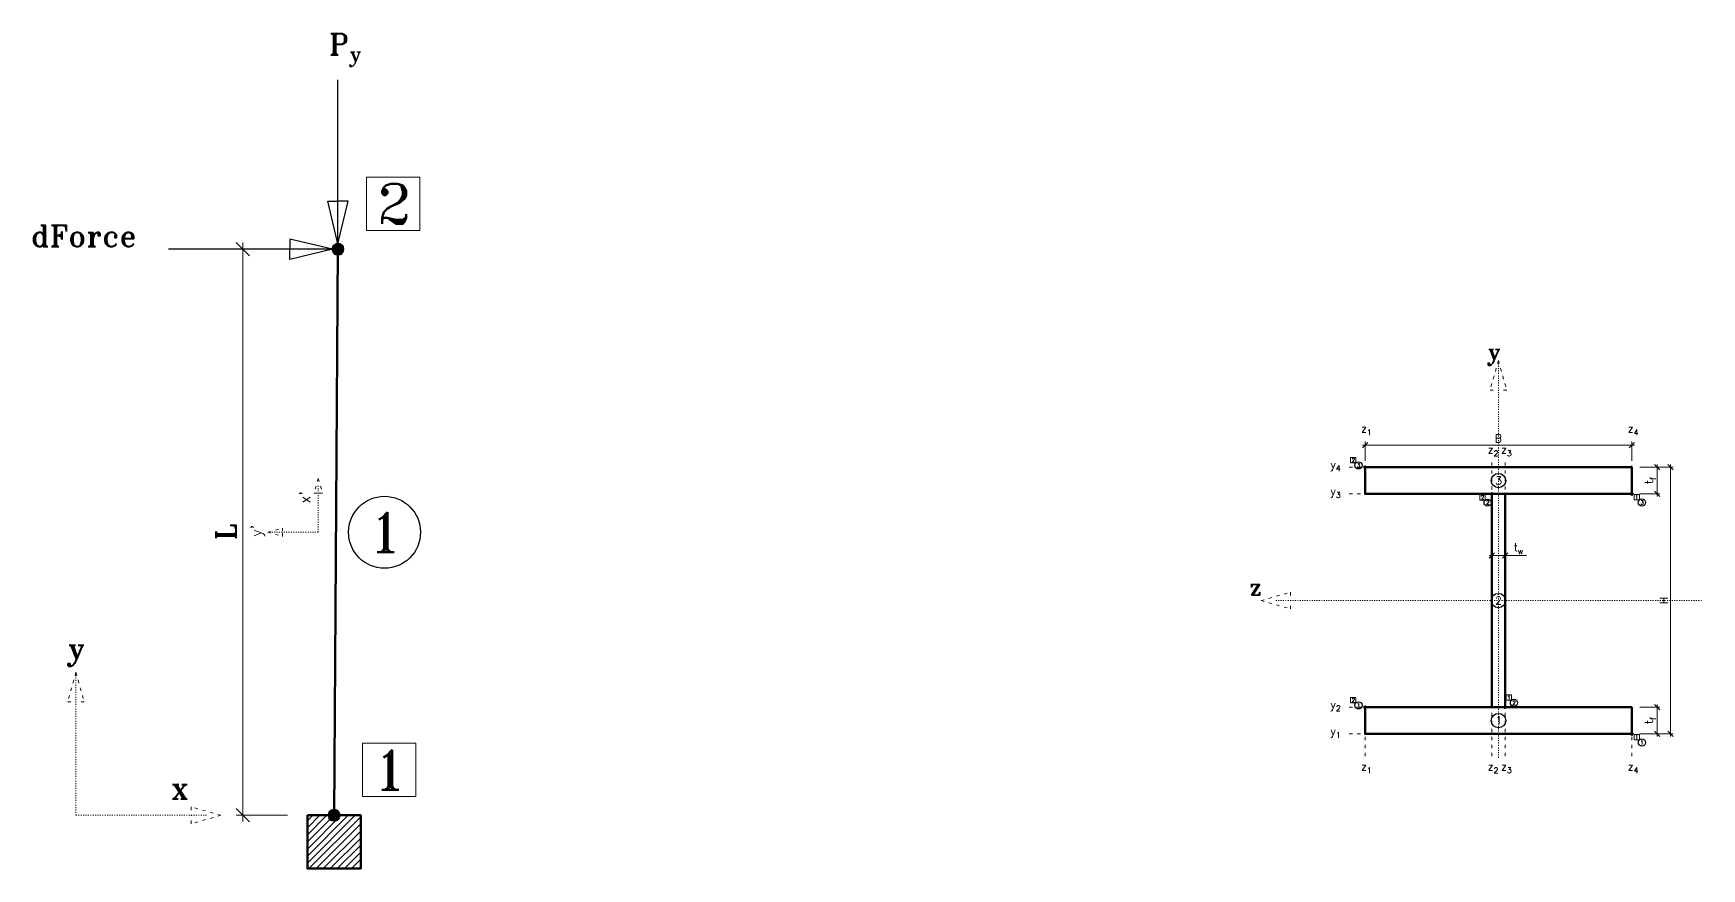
# Model space of a CAD drawing. Header units: millimetres. Extents: x -25267 to -12672, y 68194 to 71468.
# Drawn here: x -25267 to -19012, y 68336 to 71468 of the extents above; entities that cross this region are included whole.
import ezdxf

# ---------------------------------------------------------------- set-up
doc = ezdxf.new("R2010")
doc.units = ezdxf.units.MM
doc.header["$MEASUREMENT"] = 0
doc.linetypes.add('ACAD_ISO03W100', pattern=[30, 12, -18])
for name, color, linetype, lineweight in [('1', 1, 'Continuous', 9), ('1__', 1, 'ACAD_ISO03W100', 9), ('2', 2, 'Continuous', 20), ('2__', 2, 'ACAD_ISO03W100', 20), ('3', 3, 'Continuous', 30), ('6', 6, 'Continuous', 70)]:
    doc.layers.add(name, color=color, linetype=linetype, lineweight=lineweight)
doc.layers.add('Dims', color=1, linetype='Continuous')
doc.styles.add('Romant', font='romant.shx')
doc.dimstyles.new('10', dxfattribs={"dimscale": 10, "dimtxt": 3, "dimasz": 2, "dimexe": 1, "dimexo": 3, "dimgap": 1, "dimtad": 1, "dimdec": 0, "dimzin": 0, "dimdsep": 46, "dimtxsty": 'Romant', "dimblk": 'OBLIQUE', "dimcen": 0.09, "dimdle": 1, "dimclrd": 1, "dimclre": 1, "dimclrt": 3, "dimadec": 1, "dimazin": 0, "dimtfac": 1, "dimtdec": 0, "dimtofl": 0, "dimtmove": 0, "dimatfit": 3, "dimfxl": 1, "dimtfillclr": 3, "dimtolj": 1, "dimtzin": 0, "dimlwd": 15, "dimlwe": 15, "dimarcsym": 0})
doc.dimstyles.new('25', dxfattribs={"dimscale": 25, "dimtxt": 3, "dimasz": 2, "dimexe": 1, "dimexo": 3, "dimgap": 1, "dimtad": 1, "dimdec": 0, "dimzin": 0, "dimdsep": 46, "dimtxsty": 'Romant', "dimblk": 'OBLIQUE', "dimcen": 0.09, "dimdle": 1, "dimclrd": 1, "dimclre": 1, "dimclrt": 3, "dimadec": 1, "dimazin": 0, "dimtfac": 1, "dimtdec": 0, "dimtofl": 0, "dimtmove": 0, "dimatfit": 3, "dimfxl": 1, "dimtfillclr": 3, "dimtolj": 1, "dimtzin": 0, "dimlwd": 15, "dimlwe": 15, "dimarcsym": 0})

# ---------------------------------------------------------------- blocks, each defined once
blk = doc.blocks.new('_Oblique')
at = {"color": 0, "linetype": 'ByBlock', "lineweight": -2}
blk.add_line((-0.5, -0.5), (0.5, 0.5), dxfattribs=at)
blk = doc.blocks.new('*D13')
at = {"layer": 'Defpoints', "color": 0, "transparency": 16777216}
for p in [(-19274.2, 69924.2), (-20274.2, 69841), (-19274.2, 69841)]:
    blk.add_point(p, dxfattribs=at)
at = {"layer": 'Dims', "color": 1, "lineweight": 15, "transparency": 16777216}
for p, q in [((-20284.2, 69924.2), (-19264.2, 69924.2)), ((-20274.2, 69871), (-20274.2, 69934.2)), ((-19274.2, 69871), (-19274.2, 69934.2))]:
    blk.add_line(p, q, dxfattribs=at)
at = {"layer": 'Dims', "color": 1, "lineweight": 15, "transparency": 16777216, "xscale": 20, "yscale": 20, "zscale": 20, "rotation": 180}
blk.add_blockref('_Oblique', (-20274.2, 69924.2), dxfattribs=at)
at = {"layer": 'Dims', "color": 1, "lineweight": 15, "transparency": 16777216, "xscale": 20, "yscale": 20, "zscale": 20}
blk.add_blockref('_Oblique', (-19274.2, 69924.2), dxfattribs=at)
at = {"layer": 'Dims', "color": 3, "transparency": 16777216, "insert": (-19774.2, 69949.2), "char_height": 30, "width": 59.944, "attachment_point": 5, "style": 'Romant'}
blk.add_mtext('\\A1;B', dxfattribs=at)
blk = doc.blocks.new('*D14')
at = {"layer": 'Defpoints', "color": 0, "transparency": 16777216}
for p in [(-19274.2, 69841), (-19179.6, 69841), (-19274.2, 69741)]:
    blk.add_point(p, dxfattribs=at)
at = {"layer": 'Dims', "color": 1, "lineweight": 15, "transparency": 16777216}
for p, q in [((-19244.2, 69841), (-19169.6, 69841)), ((-19179.6, 69731), (-19179.6, 69851)), ((-19244.2, 69741), (-19169.6, 69741))]:
    blk.add_line(p, q, dxfattribs=at)
at = {"layer": 'Dims', "color": 1, "lineweight": 15, "transparency": 16777216, "xscale": 20, "yscale": 20, "zscale": 20}
for p, rotation in [((-19179.6, 69841), 90), ((-19179.6, 69741), 270)]:
    blk.add_blockref('_Oblique', p, dxfattribs=dict(at, rotation=rotation))
at = {"layer": 'Dims', "color": 3, "transparency": 16777216, "insert": (-19204.6, 69791), "char_height": 30, "attachment_point": 5, "rotation": 90, "style": 'Romant'}
blk.add_mtext('\\A1;t{\\H0.7x;\\S^ f;}', dxfattribs=at)
blk = doc.blocks.new('*D12')
at = {"layer": 'Defpoints', "color": 0, "transparency": 16777216}
for p in [(-19274.2, 68941), (-19179.6, 68941), (-19274.2, 68841)]:
    blk.add_point(p, dxfattribs=at)
at = {"layer": 'Dims', "color": 1, "lineweight": 15, "transparency": 16777216}
for p, q in [((-19244.2, 68941), (-19169.6, 68941)), ((-19179.6, 68831), (-19179.6, 68951)), ((-19244.2, 68841), (-19169.6, 68841))]:
    blk.add_line(p, q, dxfattribs=at)
at = {"layer": 'Dims', "color": 1, "lineweight": 15, "transparency": 16777216, "xscale": 20, "yscale": 20, "zscale": 20}
for p, rotation in [((-19179.6, 68941), 90), ((-19179.6, 68841), 270)]:
    blk.add_blockref('_Oblique', p, dxfattribs=dict(at, rotation=rotation))
at = {"layer": 'Dims', "color": 3, "transparency": 16777216, "insert": (-19204.6, 68891), "char_height": 30, "attachment_point": 5, "rotation": 90, "style": 'Romant'}
blk.add_mtext('\\A1;t{\\H0.7x;\\S^ f;}', dxfattribs=at)
blk = doc.blocks.new('*D15')
at = {"layer": 'Defpoints', "color": 0, "transparency": 16777216}
for p in [(-19799.2, 69510.6), (-19749.2, 69510.6), (-19749.2, 69510.6)]:
    blk.add_point(p, dxfattribs=at)
at = {"layer": 'Dims', "color": 1, "lineweight": 15, "transparency": 16777216}
for p, q in [((-19809.2, 69510.6), (-19749.2, 69510.6)), ((-19799.2, 69540.6), (-19799.2, 69520.6)), ((-19749.2, 69540.6), (-19749.2, 69520.6)), ((-19749.2, 69510.6), (-19668.6, 69510.6))]:
    blk.add_line(p, q, dxfattribs=at)
at = {"layer": 'Dims', "color": 1, "lineweight": 15, "transparency": 16777216, "xscale": 20, "yscale": 20, "zscale": 20, "rotation": 180}
blk.add_blockref('_Oblique', (-19799.2, 69510.6), dxfattribs=at)
at = {"layer": 'Dims', "color": 1, "lineweight": 15, "transparency": 16777216, "xscale": 20, "yscale": 20, "zscale": 20}
blk.add_blockref('_Oblique', (-19749.2, 69510.6), dxfattribs=at)
at = {"layer": 'Dims', "color": 3, "transparency": 16777216, "insert": (-19698.9, 69535.6), "char_height": 30, "attachment_point": 5, "style": 'Romant'}
blk.add_mtext('\\A1;t{\\H0.7x;\\S^ w;}', dxfattribs=at)
blk = doc.blocks.new('*D16')
at = {"layer": 'Defpoints', "color": 0, "transparency": 16777216}
for p in [(-19274.2, 69841), (-19274.2, 68841), (-19128.4, 68841)]:
    blk.add_point(p, dxfattribs=at)
at = {"layer": 'Dims', "color": 1, "lineweight": 15, "transparency": 16777216}
for p, q in [((-19244.2, 69841), (-19118.4, 69841)), ((-19128.4, 69851), (-19128.4, 68831)), ((-19244.2, 68841), (-19118.4, 68841))]:
    blk.add_line(p, q, dxfattribs=at)
at = {"layer": 'Dims', "color": 1, "lineweight": 15, "transparency": 16777216, "xscale": 20, "yscale": 20, "zscale": 20}
for p, rotation in [((-19128.4, 69841), 90), ((-19128.4, 68841), 270)]:
    blk.add_blockref('_Oblique', p, dxfattribs=dict(at, rotation=rotation))
at = {"layer": 'Dims', "color": 3, "transparency": 16777216, "insert": (-19153.4, 69341), "char_height": 30, "attachment_point": 5, "rotation": 90, "style": 'Romant'}
blk.add_mtext('\\A1;H', dxfattribs=at)
blk = doc.blocks.new('*D24')
at = {"layer": 'Defpoints', "color": 0, "transparency": 16777216}
for p in [(-24124.7, 70658.5), (-24481.9, 68535.7), (-24239.4, 68535.7)]:
    blk.add_point(p, dxfattribs=at)
at = {"layer": 'Dims', "color": 1, "lineweight": 15, "transparency": 16777216}
for p, q in [((-24481.9, 70683.5), (-24481.9, 68510.7)), ((-24199.7, 70658.5), (-24506.9, 70658.5)), ((-24314.4, 68535.7), (-24506.9, 68535.7))]:
    blk.add_line(p, q, dxfattribs=at)
at = {"layer": 'Dims', "color": 1, "lineweight": 15, "transparency": 16777216, "xscale": 50, "yscale": 50, "zscale": 50}
for p, rotation in [((-24481.9, 70658.5), 90), ((-24481.9, 68535.7), 270)]:
    blk.add_blockref('_Oblique', p, dxfattribs=dict(at, rotation=rotation))
at = {"layer": 'Dims', "color": 3, "transparency": 16777216, "insert": (-24544.4, 69597.1), "char_height": 75, "attachment_point": 5, "rotation": 90, "style": 'Romant'}
blk.add_mtext('\\A1;L', dxfattribs=at)

msp = doc.modelspace()

# ---------------------------------------------------------------- hatches: boundary and pattern name
at = {"layer": '3'}
h = msp.add_hatch(color=1, dxfattribs=at)
h.dxf.hatch_style = 1
edge = h.paths.add_edge_path()
edge.add_arc((-24124.7, 70658.5), 20, 0, 360)
h = msp.add_hatch(color=1, dxfattribs=at)
h.dxf.hatch_style = 1
edge = h.paths.add_edge_path()
edge.add_arc((-24139.4, 68535.7), 20, 0, 360)
h = msp.add_hatch(dxfattribs=at)
h.set_pattern_fill('ANSI31', color=1, scale=150)
h.paths.add_polyline_path([(-24239.4, 68535.7), (-24039.4, 68535.7), (-24039.4, 68335.7), (-24239.4, 68335.7)])
at = {"layer": '6'}
h = msp.add_hatch(color=1, dxfattribs=at)
h.dxf.hatch_style = 1
edge = h.paths.add_edge_path()
edge.add_arc((-20274.2, 69841), 3, 0, 360)
h = msp.add_hatch(color=1, dxfattribs=at)
h.dxf.hatch_style = 1
edge = h.paths.add_edge_path()
edge.add_arc((-19799.2, 69741), 3, 0, 360)
h = msp.add_hatch(color=1, dxfattribs=at)
h.dxf.hatch_style = 1
edge = h.paths.add_edge_path()
edge.add_arc((-19274.2, 69741), 3, 0, 360)
h = msp.add_hatch(color=1, dxfattribs=at)
h.dxf.hatch_style = 1
edge = h.paths.add_edge_path()
edge.add_arc((-20274.2, 68941), 3, 0, 360)
h = msp.add_hatch(color=1, dxfattribs=at)
h.dxf.hatch_style = 1
edge = h.paths.add_edge_path()
edge.add_arc((-19749.2, 68941), 3, 0, 360)
h = msp.add_hatch(color=1, dxfattribs=at)
h.dxf.hatch_style = 1
edge = h.paths.add_edge_path()
edge.add_arc((-19274.2, 68841), 3, 0, 360)

# ---------------------------------------------------------------- linework, layer by layer
at = {"layer": '1__'}
for p, q in [((-20274.2, 69937.6), (-20274.2, 69841)), ((-19274.2, 69937.6), (-19274.2, 69841)), ((-20333.1, 69841), (-20274.2, 69841)), ((-19799.2, 69859), (-19799.2, 69741)), ((-19749.2, 69859), (-19749.2, 69741)), ((-20333.1, 69741), (-20274.2, 69741)), ((-20333.1, 68941), (-20274.2, 68941)), ((-19799.2, 68757.8), (-19799.2, 68941)), ((-19749.2, 68757.8), (-19749.2, 68941)), ((-20333.1, 68841), (-20274.2, 68841)), ((-20274.2, 68757.8), (-20274.2, 68841)), ((-19274.2, 68757.8), (-19274.2, 68841))]:
    msp.add_line(p, q, dxfattribs=at)
at = {"layer": '2'}
for points in [[(-23818.3, 70728.4), (-24018.3, 70728.4), (-24018.3, 70928.4), (-23818.3, 70928.4)], [(-20308.3, 69857.5), (-20328.3, 69857.5), (-20328.3, 69877.5), (-20308.3, 69877.5)], [(-19824.1, 69717.6), (-19844.1, 69717.6), (-19844.1, 69737.6), (-19824.1, 69737.6)], [(-19245.8, 69718.2), (-19265.8, 69718.2), (-19265.8, 69738.2), (-19245.8, 69738.2)], [(-19725.4, 68967), (-19745.4, 68967), (-19745.4, 68987), (-19725.4, 68987)], [(-20308.3, 68957.5), (-20328.3, 68957.5), (-20328.3, 68977.5), (-20308.3, 68977.5)], [(-23832.9, 68605.6), (-24032.9, 68605.6), (-24032.9, 68805.6), (-23832.9, 68805.6)], [(-19245.8, 68818.2), (-19265.8, 68818.2), (-19265.8, 68838.2), (-19245.8, 68838.2)]]:
    msp.add_lwpolyline(points, close=True, dxfattribs=at)
at = {"layer": '2__', "ltscale": 0.3}
for p, q in [((-19774.2, 68750.8), (-19774.2, 70241)), ((-24198.5, 69597.1), (-24198.5, 69773.7)), ((-24198.5, 69597.1), (-24387.9, 69597.1)), ((-19012.3, 69341), (-20612.7, 69341)), ((-25107.1, 68535.7), (-25107.1, 69072)), ((-25107.1, 68535.7), (-24615, 68535.7))]:
    msp.add_line(p, q, dxfattribs=at)
at = {"layer": '2__'}
for points in [[(-19774.2, 70241), (-19805.6, 70130.1), (-19774.2, 70130.1)], [(-19774.2, 70241), (-19742.8, 70130.1), (-19774.2, 70130.1)], [(-24198.5, 69799.3), (-24214.2, 69743.9), (-24198.5, 69743.9)], [(-24198.5, 69799.3), (-24182.8, 69743.9), (-24198.5, 69743.9)], [(-24387.9, 69597.1), (-24332.4, 69612.7), (-24332.4, 69597.1)], [(-24387.9, 69597.1), (-24332.4, 69581.4), (-24332.4, 69597.1)], [(-20664, 69341), (-20553.2, 69372.4), (-20553.2, 69341)], [(-20664, 69341), (-20553.2, 69309.6), (-20553.2, 69341)], [(-25107.1, 69072), (-25138.5, 68961.1), (-25107.1, 68961.1)], [(-25107.1, 69072), (-25075.8, 68961.1), (-25107.1, 68961.1)], [(-24563.6, 68535.7), (-24674.5, 68567), (-24674.5, 68535.7)], [(-24563.6, 68535.7), (-24674.5, 68504.3), (-24674.5, 68535.7)]]:
    msp.add_lwpolyline(points, dxfattribs=at)
at = {"layer": '3'}
for p, q in [((-24124.7, 70678.5), (-24124.7, 71293.7)), ((-24144.7, 70658.5), (-24760, 70658.5))]:
    msp.add_line(p, q, dxfattribs=at)
for points in [[(-24124.7, 70678.5), (-24162.9, 70839.2), (-24124.7, 70839.2)], [(-24124.7, 70678.5), (-24086.5, 70839.2), (-24124.7, 70839.2)], [(-24144.7, 70658.5), (-24305.5, 70696.7), (-24305.5, 70658.5)], [(-24144.7, 70658.5), (-24305.5, 70620.2), (-24305.5, 70658.5)]]:
    msp.add_lwpolyline(points, dxfattribs=at)
for centre, radius in [((-20298.8, 69847.9), 13.5), ((-19773.9, 69791.1), 27), ((-23950.2, 69597.1), 134.9), ((-19814.6, 69708.1), 13.5), ((-19236.3, 69708.6), 13.5), ((-19774.2, 69341), 27), ((-20298.8, 68947.9), 13.5), ((-19715.8, 68957.5), 13.5), ((-19773.9, 68890.9), 27), ((-19236.3, 68808.6), 13.5)]:
    msp.add_circle(centre, radius, dxfattribs=at)
at = {"layer": '6'}
msp.add_line((-24139.4, 68535.7), (-24124.7, 70658.5), dxfattribs=at)
for points in [[(-19799.2, 69741), (-20274.2, 69741), (-20274.2, 69841), (-19274.2, 69841), (-19274.2, 69741), (-19799.2, 69741)], [(-19799.2, 68941), (-19799.2, 69741)], [(-19749.2, 69741), (-19749.2, 68941)], [(-19749.2, 68941), (-19274.2, 68941), (-19274.2, 68841), (-20274.2, 68841), (-20274.2, 68941), (-19749.2, 68941)]]:
    msp.add_lwpolyline(points, dxfattribs=at)
msp.add_lwpolyline([(-24239.4, 68535.7), (-24039.4, 68535.7), (-24039.4, 68335.7), (-24239.4, 68335.7)], close=True, dxfattribs=at)
for centre, radius in [((-24124.7, 70658.5), 20), ((-20274.2, 69841), 3), ((-19799.2, 69741), 3), ((-19274.2, 69741), 3), ((-20274.2, 68941), 3), ((-19749.2, 68941), 3), ((-19274.2, 68841), 3), ((-24139.4, 68535.7), 20)]:
    msp.add_circle(centre, radius, dxfattribs=at)

# ---------------------------------------------------------------- texts
at = {"layer": '1', "char_height": 30, "style": 'Romant'}
for s, insert, attachment_point in [('\\A1;z{\\H0.7x;\\S^ 1;}', (-20289.1, 69961.1), 7), ('\\A1;z{\\H0.7x;\\S^ 4;}', (-19289.1, 69961.1), 7), ('\\A1;z{\\H0.7x;\\S^ 2;}', (-19814.1, 69882.6), 7), ('\\A1;z{\\H0.7x;\\S^ 3;}', (-19764.1, 69882.6), 7), ('\\A1;y{\\H0.7x;\\S^ 4;}', (-20404, 69866.5), 1), ('\\A1;y{\\H0.7x;\\S^ 3;}', (-20404, 69766.5), 1), ('\\A1;y{\\H0.7x;\\S^ 2;}', (-20404, 68966.5), 1), ('\\A1;y{\\H0.7x;\\S^ 1;}', (-20404, 68866.5), 1), ('\\A1;z{\\H0.7x;\\S^ 1;}', (-20289.1, 68734.3), 1), ('\\A1;z{\\H0.7x;\\S^ 2;}', (-19814.1, 68734.3), 1), ('\\A1;z{\\H0.7x;\\S^ 3;}', (-19764.1, 68734.3), 1), ('\\A1;z{\\H0.7x;\\S^ 4;}', (-19289.1, 68734.3), 1)]:
    msp.add_mtext_dynamic_manual_height_columns(s, width=640.605, gutter_width=75.2, heights=[0], dxfattribs=dict(at, insert=insert, attachment_point=attachment_point))
at = {"layer": '2', "attachment_point": 1, "style": 'Romant'}
for s, width, gutter_width, insert, char_height in [('\\A1;\\pxqc;2', 202.991, 375.9, (-24015.1, 70904.3), 150), ('\\A1;\\pxqc;2', 20.299, 37.6, (-20328, 69875.1), 15), ('\\A1;\\pxqc;2', 20.299, 37.6, (-19843.8, 69735.2), 15), ('\\A1;\\pxqc;1', 20.299, 37.6, (-19265.5, 69735.7), 15), ('\\A1;\\pxqc;2', 20.299, 37.6, (-20328, 68975.1), 15), ('\\A1;\\pxqc;1', 20.299, 37.6, (-19745, 68984.6), 15), ('\\A1;\\pxqc;1', 20.299, 37.6, (-19265.5, 68835.7), 15), ('\\A1;\\pxqc;1', 202.991, 375.9, (-24029.8, 68781.5), 150)]:
    msp.add_mtext_dynamic_manual_height_columns(s, width=width, gutter_width=gutter_width, heights=[0], dxfattribs=dict(at, insert=insert, char_height=char_height))
at = {"layer": '2__', "attachment_point": 1, "style": 'Romant'}
for s, insert, char_height in [('\\A1;y', (-19815.5, 70303), 60), ('\\A1;z', (-20707.8, 69421.4), 60), ('\\A1;y', (-25139.7, 69199.8), 80), ('\\A1;x', (-24751.8, 68677.7), 80)]:
    msp.add_mtext_dynamic_manual_height_columns(s, width=640.605, gutter_width=75.2, heights=[0], dxfattribs=dict(at, insert=insert, char_height=char_height))
at = {"layer": '2__', "char_height": 40, "attachment_point": 1, "rotation": 90, "style": 'Romant'}
for s, insert in [("\\A1;x'", (-24269.5, 69705.2)), ("\\A1;y'", (-24451.7, 69580.8))]:
    msp.add_mtext_dynamic_manual_height_columns(s, width=320.303, gutter_width=37.6, heights=[0], dxfattribs=dict(at, insert=insert))
at = {"layer": '3', "style": 'Romant'}
for s, width, gutter_width, insert, char_height, attachment_point in [('\\A1;\\pxqc;P{\\H0.7x;\\S^ y;}', 202.991, 375.9, (-24199.5, 71468.1), 80, 1), ('\\A1;\\pxqc;dForce', 202.991, 375.9, (-25179.6, 70748.3), 80, 1), ('\\A1;\\pxqc;3', 20.299, 37.6, (-20308.5, 69855.5), 15, 1), ('\\A1;\\pxqc;3', 40.598, 75.2, (-19793.7, 69775.9), 30, 7), ('\\A1;\\pxqc;2', 20.299, 37.6, (-19824.3, 69715.7), 15, 1), ('\\A1;\\pxqc;3', 20.299, 37.6, (-19246, 69716.2), 15, 1), ('\\A1;\\pxqc;1', 202.991, 375.9, (-24047.1, 69673), 150, 1), ('\\A1;\\pxqc;2', 40.598, 75.2, (-19794.1, 69325.8), 30, 7), ('\\A1;\\pxqc;1', 20.299, 37.6, (-20308.5, 68955.5), 15, 1), ('\\A1;\\pxqc;2', 20.299, 37.6, (-19725.5, 68965), 15, 1), ('\\A1;\\pxqc;1', 40.598, 75.2, (-19793.2, 68877.3), 30, 7), ('\\A1;\\pxqc;1', 20.299, 37.6, (-19246, 68816.2), 15, 1)]:
    msp.add_mtext_dynamic_manual_height_columns(s, width=width, gutter_width=gutter_width, heights=[0], dxfattribs=dict(at, insert=insert, char_height=char_height, attachment_point=attachment_point))

# ---------------------------------------------------------------- dimensions: what is measured, and where the dimension line sits
at = {"layer": 'Dims'}
for base, p1, p2, text, dimstyle, picture, middle in [((-24481.9, 68535.7), (-24124.7, 70658.5), (-24239.4, 68535.7), 'L', '25', '*D24', (-24544.4, 69597.1)), ((-19179.6, 69841), (-19274.2, 69741), (-19274.2, 69841), 't{\\H0.7x;\\S^ f;}', '10', '*D14', (-19204.6, 69791)), ((-19128.4, 68841), (-19274.2, 69841), (-19274.2, 68841), 'H', '10', '*D16', (-19153.4, 69341)), ((-19179.6, 68941), (-19274.2, 68841), (-19274.2, 68941), 't{\\H0.7x;\\S^ f;}', '10', '*D12', (-19204.6, 68891))]:
    dim = msp.add_linear_dim(base=base, p1=p1, p2=p2, angle=90, text=text, dimstyle=dimstyle, dxfattribs=at)
    dim.commit()
    dim.dimension.update_dxf_attribs({"geometry": picture, "text_midpoint": middle})
dim = msp.add_linear_dim(base=(-19274.2, 69924.2), p1=(-20274.2, 69841), p2=(-19274.2, 69841), text='B', dimstyle='10', dxfattribs=at)
dim.commit()
dim.dimension.update_dxf_attribs({"geometry": '*D13', "text_midpoint": (-19774.2, 69924.2), "dimtype": 160})
dim = msp.add_linear_dim(base=(-19749.2, 69510.6), p1=(-19799.2, 69510.6), p2=(-19749.2, 69510.6), text='t{\\H0.7x;\\S^ w;}', dimstyle='10', dxfattribs=at)
dim.commit()
dim.dimension.update_dxf_attribs({"geometry": '*D15', "text_midpoint": (-19698.9, 69535.6)})

doc.saveas('drawing.dxf')
